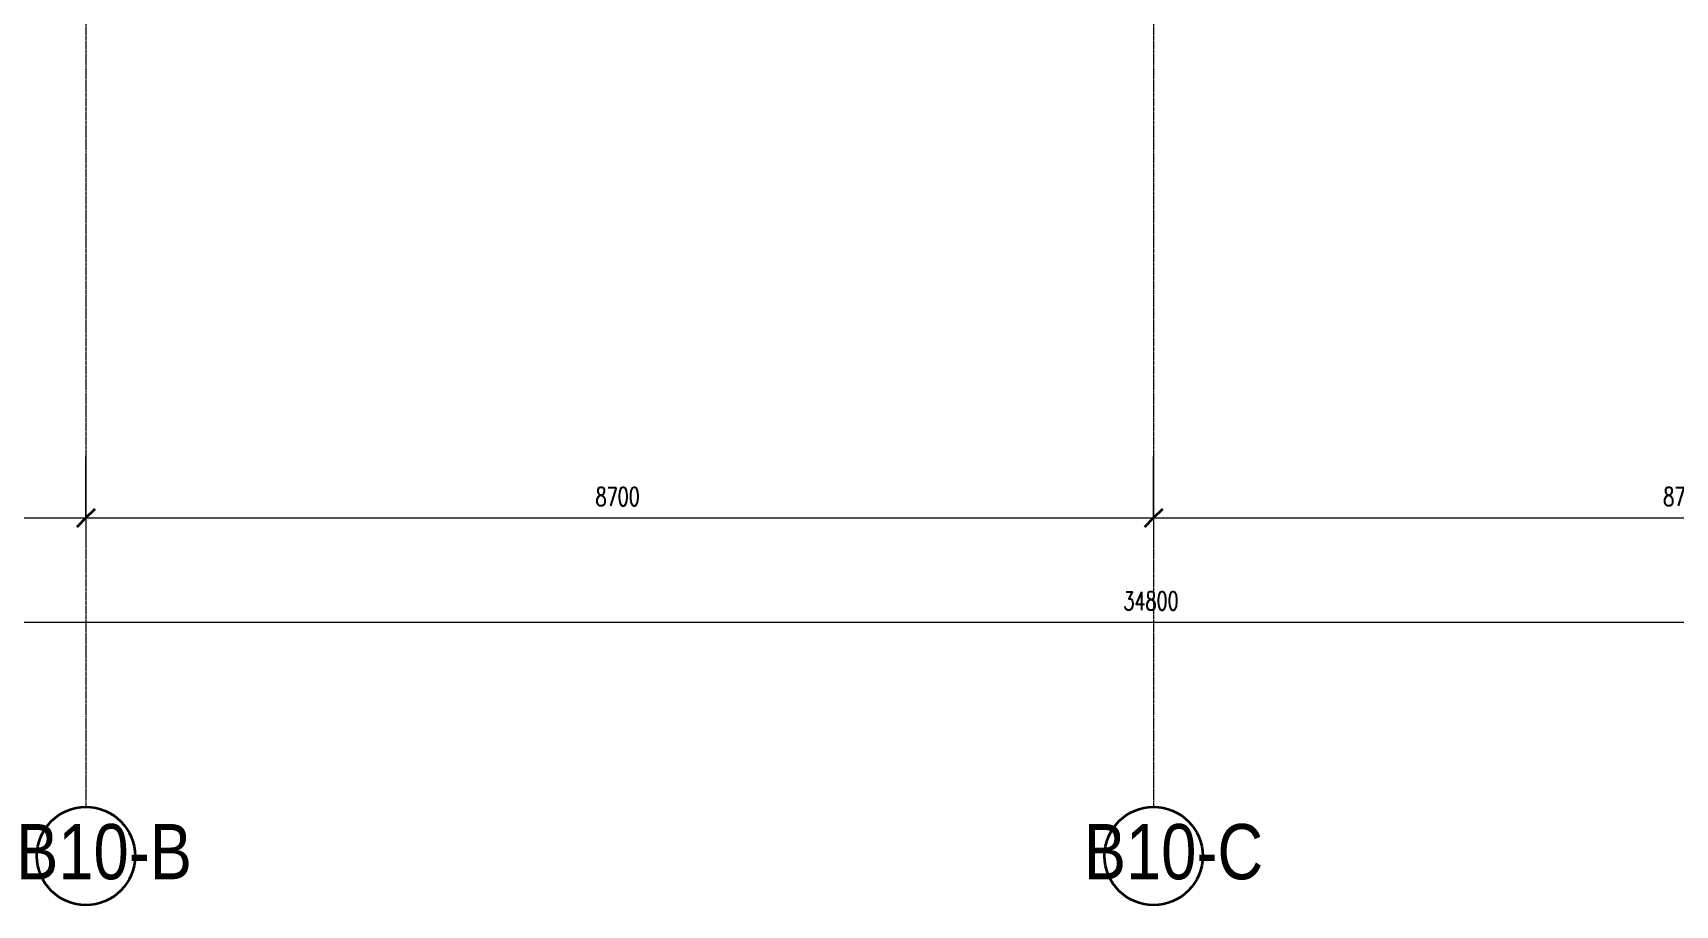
# Model space of a CAD drawing. Header units: millimetres. Extents: x 147592 to 208617, y -27981 to 8299.
# Drawn here: x 164868 to 178250, y -27981 to -20878 of the extents above; entities that cross this region are included whole.
import ezdxf

# ---------------------------------------------------------------- set-up
doc = ezdxf.new("R2010")
doc.units = ezdxf.units.MM
doc.linetypes.add('轴网线', pattern=[22.24, 12.7, -3.18, 3.18, -3.18])
for name, color, linetype, lineweight in [('A-____-____-DIMS', 7, 'Continuous', 5), ('A-____-____-DIMS-100', 7, 'Continuous', 5), ('S-GRID-____-IDEN', 7, 'Continuous', 5), ('S-GRID-____-OTLN', 7, 'Continuous', 5)]:
    doc.layers.add(name, color=color, linetype=linetype, lineweight=lineweight)
doc.styles.add('RomanD', font='romand__.ttf', dxfattribs={"width": 0.7, "height": 150})
doc.styles.add('TJ_FangSong_Narrow', font='', dxfattribs={"height": 450})
doc.styles.get('TJ_FangSong_Narrow').set_extended_font_data('TJ_FangSong_Narrow')
doc.dimstyles.new('对角线_-_1_5mm_RomanD_1_20_1', dxfattribs={"dimscale": 304.8, "dimtxt": 150.53621, "dimasz": 0.492126, "dimexe": 0.656168, "dimexo": 0.0625, "dimgap": 0.164042, "dimtad": 1, "dimdec": 0, "dimzin": 0, "dimdsep": 46, "dimtxsty": 'RomanD', "dimblk1": 'OBLIQUE', "dimblk2": 'OBLIQUE', "dimsah": 1, "dimcen": 0.09, "dimazin": 0, "dimtfac": 1, "dimtdec": 4, "dimtix": 1, "dimtmove": 0, "dimatfit": 3, "dimfxl": 1.64042, "dimfxlon": 1, "dimtvp": 1, "dimtolj": 1, "dimtzin": 0, "dimarcsym": 2})

# ---------------------------------------------------------------- blocks, each defined once
blk = doc.blocks.new('DIMBLOCK11-ELV_4F')
at = {"layer": 'A-____-____-DIMS-100', "color": 250, "true_color": 0x444444, "transparency": 16777216}
for p, q in [((156600, -24328), (156600, -25028)), ((156600, -24828), (156600, -24328)), ((165300, -24328), (165300, -25028)), ((165300, -24828), (165300, -24328)), ((156600, -24828), (165300, -24828))]:
    blk.add_line(p, q, dxfattribs=at)
at = {"layer": 'A-____-____-DIMS-100', "color": 250, "lineweight": 35, "true_color": 0x444444, "transparency": 16777216}
for p, q in [((156600, -24828), (156675, -24753)), ((165300, -24828), (165375, -24753)), ((156600, -24828), (156525, -24903)), ((165300, -24828), (165225, -24903))]:
    blk.add_line(p, q, dxfattribs=at)
at = {"layer": 'A-____-____-DIMS-100', "color": 0, "transparency": 16777216, "insert": (160753, -24579), "char_height": 150, "width": 472.45, "attachment_point": 1, "line_spacing_factor": 1.146391, "style": 'RomanD'}
blk.add_mtext('8700', dxfattribs=at)
blk = doc.blocks.new('_Oblique')
at = {"color": 0, "linetype": 'ByBlock', "lineweight": -2}
blk.add_line((-0.5, -0.5), (0.5, 0.5), dxfattribs=at)
blk = doc.blocks.new('DIMBLOCK12-ELV_4F')
at = {"layer": 'A-____-____-DIMS-100', "color": 250, "true_color": 0x444444, "transparency": 16777216}
for p, q in [((165300, -24328), (165300, -25028)), ((165300, -24828), (165300, -24328)), ((174000, -24328), (174000, -25028)), ((174000, -24828), (174000, -24328)), ((165300, -24828), (174000, -24828))]:
    blk.add_line(p, q, dxfattribs=at)
at = {"layer": 'A-____-____-DIMS-100', "color": 250, "lineweight": 35, "true_color": 0x444444, "transparency": 16777216}
for p, q in [((165300, -24828), (165375, -24753)), ((174000, -24828), (174075, -24753)), ((165300, -24828), (165225, -24903)), ((174000, -24828), (173925, -24903))]:
    blk.add_line(p, q, dxfattribs=at)
at = {"layer": 'A-____-____-DIMS-100', "color": 0, "transparency": 16777216, "insert": (169453, -24579), "char_height": 150, "width": 472.45, "attachment_point": 1, "line_spacing_factor": 1.146391, "style": 'RomanD'}
blk.add_mtext('8700', dxfattribs=at)
blk = doc.blocks.new('DIMBLOCK13-ELV_4F')
at = {"layer": 'A-____-____-DIMS-100', "color": 250, "true_color": 0x444444, "transparency": 16777216}
for p, q in [((174000, -24328), (174000, -25028)), ((174000, -24828), (174000, -24328)), ((182700, -24328), (182700, -25028)), ((182700, -24828), (182700, -24328)), ((174000, -24828), (182700, -24828))]:
    blk.add_line(p, q, dxfattribs=at)
at = {"layer": 'A-____-____-DIMS-100', "color": 250, "lineweight": 35, "true_color": 0x444444, "transparency": 16777216}
for p, q in [((174000, -24828), (174075, -24753)), ((182700, -24828), (182775, -24753)), ((174000, -24828), (173925, -24903)), ((182700, -24828), (182625, -24903))]:
    blk.add_line(p, q, dxfattribs=at)
at = {"layer": 'A-____-____-DIMS-100', "color": 0, "transparency": 16777216, "insert": (178153, -24579), "char_height": 150, "width": 472.45, "attachment_point": 1, "line_spacing_factor": 1.146391, "style": 'RomanD'}
blk.add_mtext('8700', dxfattribs=at)
blk = doc.blocks.new('DIMBLOCK15-ELV_4F')
at = {"layer": 'A-____-____-DIMS-100', "color": 250, "true_color": 0x444444, "transparency": 16777216}
for p, q in [((156600, -25178), (156600, -25878)), ((156600, -25678), (156600, -25178)), ((191400, -25178), (191400, -25878)), ((191400, -25678), (191400, -25178)), ((156600, -25678), (191400, -25678))]:
    blk.add_line(p, q, dxfattribs=at)
at = {"layer": 'A-____-____-DIMS-100', "color": 250, "lineweight": 35, "true_color": 0x444444, "transparency": 16777216}
for p, q in [((156600, -25678), (156525, -25753)), ((156600, -25678), (156675, -25603)), ((191400, -25678), (191325, -25753)), ((191400, -25678), (191475, -25603))]:
    blk.add_line(p, q, dxfattribs=at)
at = {"layer": 'A-____-____-DIMS-100', "color": 0, "transparency": 16777216, "insert": (173754, -25429), "char_height": 150, "width": 590.57, "attachment_point": 1, "line_spacing_factor": 1.146391, "style": 'RomanD'}
blk.add_mtext('34800', dxfattribs=at)
blk = doc.blocks.new('轴网 - R4_0-512320-ELV_4F')
at = {"layer": 'S-GRID-____-IDEN', "color": 160, "lineweight": 35, "true_color": 0x4444ff}
blk.add_circle((0, 0), 4, dxfattribs=at)
blk = doc.blocks.new('YXQH_AR_B9-20_rvt-1-ELV_4F')
at = {"layer": 'S-GRID-____-OTLN', "color": 160, "linetype": '轴网线', "true_color": 0x4444ff}
for p, q in [((165300, 7499.5), (165300, -27181.2)), ((174000, 7499.5), (174000, -27181.2))]:
    blk.add_line(p, q, dxfattribs=at)
at = {"color": 250, "lineweight": 5, "true_color": 0x444444, "xscale": 99.99999999999993, "yscale": 99.99999999999993, "zscale": 99.99999999999993, "rotation": 180}
for p in [(165300, -27581.2), (174000, -27581.2)]:
    blk.add_blockref('轴网 - R4_0-512320-ELV_4F', p, dxfattribs=at)
at = {"layer": 'S-GRID-____-IDEN', "color": 250, "true_color": 0x444444, "char_height": 450, "width": 1370.886, "attachment_point": 1, "style": 'TJ_FangSong_Narrow'}
for s, insert in [('B10-B', (164731.7, -27320.7)), ('B10-C', (173431.7, -27320.7))]:
    blk.add_mtext(s, dxfattribs=dict(at, insert=insert))
at = {"layer": 'A-____-____-DIMS', "color": 250, "true_color": 0x444444}
for base, p1, p2, override, picture, middle in [((165300, -24828.3), (156600, -24328.3), (165300, -24328.3), {"dimpost": '<>', "dimfxl": 8700}, 'DIMBLOCK11-ELV_4F', (160950, -24703.3)), ((174000, -24828.3), (165300, -24328.3), (174000, -24328.3), {"dimpost": '<>', "dimfxl": 8700}, 'DIMBLOCK12-ELV_4F', (169650, -24703.3)), ((182700, -24828.3), (174000, -24328.3), (182700, -24328.3), {"dimpost": '<>', "dimfxl": 8700}, 'DIMBLOCK13-ELV_4F', (178350, -24703.3)), ((191400, -25678.4), (156600, -25178.4), (191400, -25178.4), {"dimpost": '<>', "dimfxl": 34800}, 'DIMBLOCK15-ELV_4F', (174000, -25553.4))]:
    dim = blk.add_linear_dim(base=base, p1=p1, p2=p2, dimstyle='对角线_-_1_5mm_RomanD_1_20_1', override=override, dxfattribs=at)
    dim.commit()
    dim.dimension.update_dxf_attribs({"geometry": picture, "text_midpoint": middle})

msp = doc.modelspace()

# ---------------------------------------------------------------- block references
at = {"lineweight": 5}
msp.add_blockref('YXQH_AR_B9-20_rvt-1-ELV_4F', (0, 0), dxfattribs=at)

doc.saveas('drawing.dxf')
